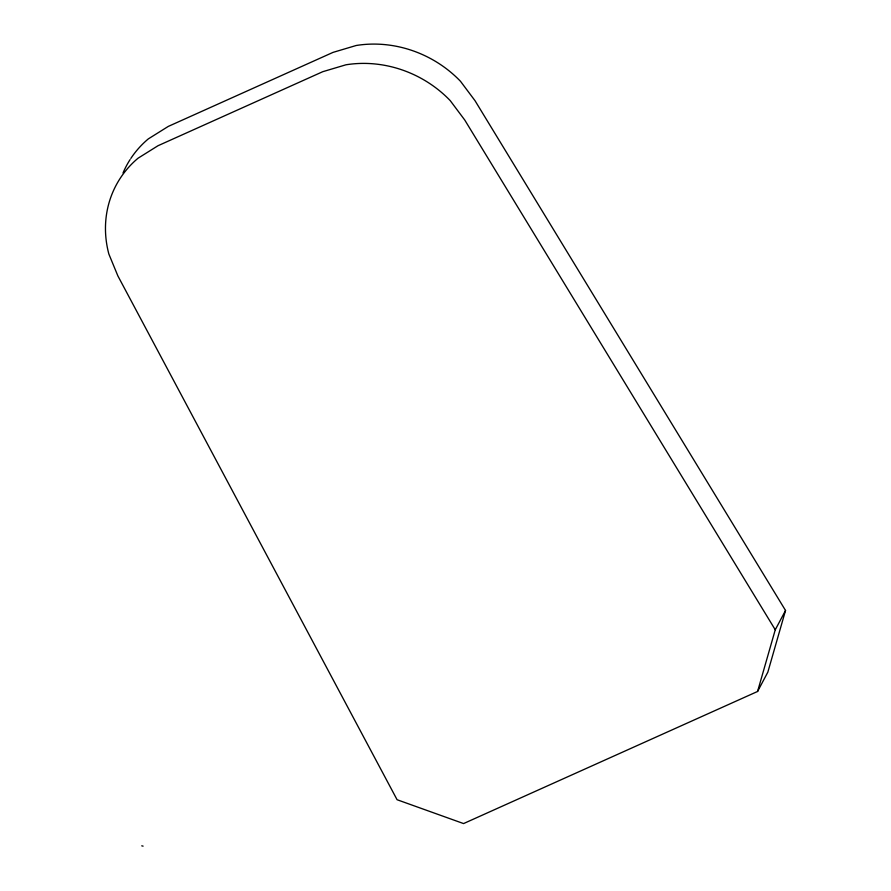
<?xml version="1.0" encoding="UTF-8"?>
<svg xmlns="http://www.w3.org/2000/svg" width="891" height="891" viewBox="0 0 891 891"><rect width="100%" height="100%" fill="white"/><g stroke="black" fill="none" stroke-linecap="round" stroke-linejoin="round"><path stroke-width="1.34" d="M775.259 629.792L464.757 120.029L450.222 100.616A110.562 99.792 28 0 0 345.942 64.798L322.765 71.692L158.008 145.723L138.027 158.23A110.562 99.792 28 0 0 108.847 254.013L117.868 275.898L397.085 799.728L463.576 823.574L757.573 691.472L775.259 629.792L785.539 610.48L475.026 100.705L460.491 81.293A110.562 99.792 28 0 0 356.222 45.486L333.034 52.38L168.288 126.411L148.296 138.907A110.562 99.792 28 0 0 130.843 158.431M785.539 610.48L767.842 672.148L757.573 691.472M143.095 846.138L141.758 845.837M123.025 172.954A110.562 99.792 28 0 1 130.097 159.567"/></g></svg>
